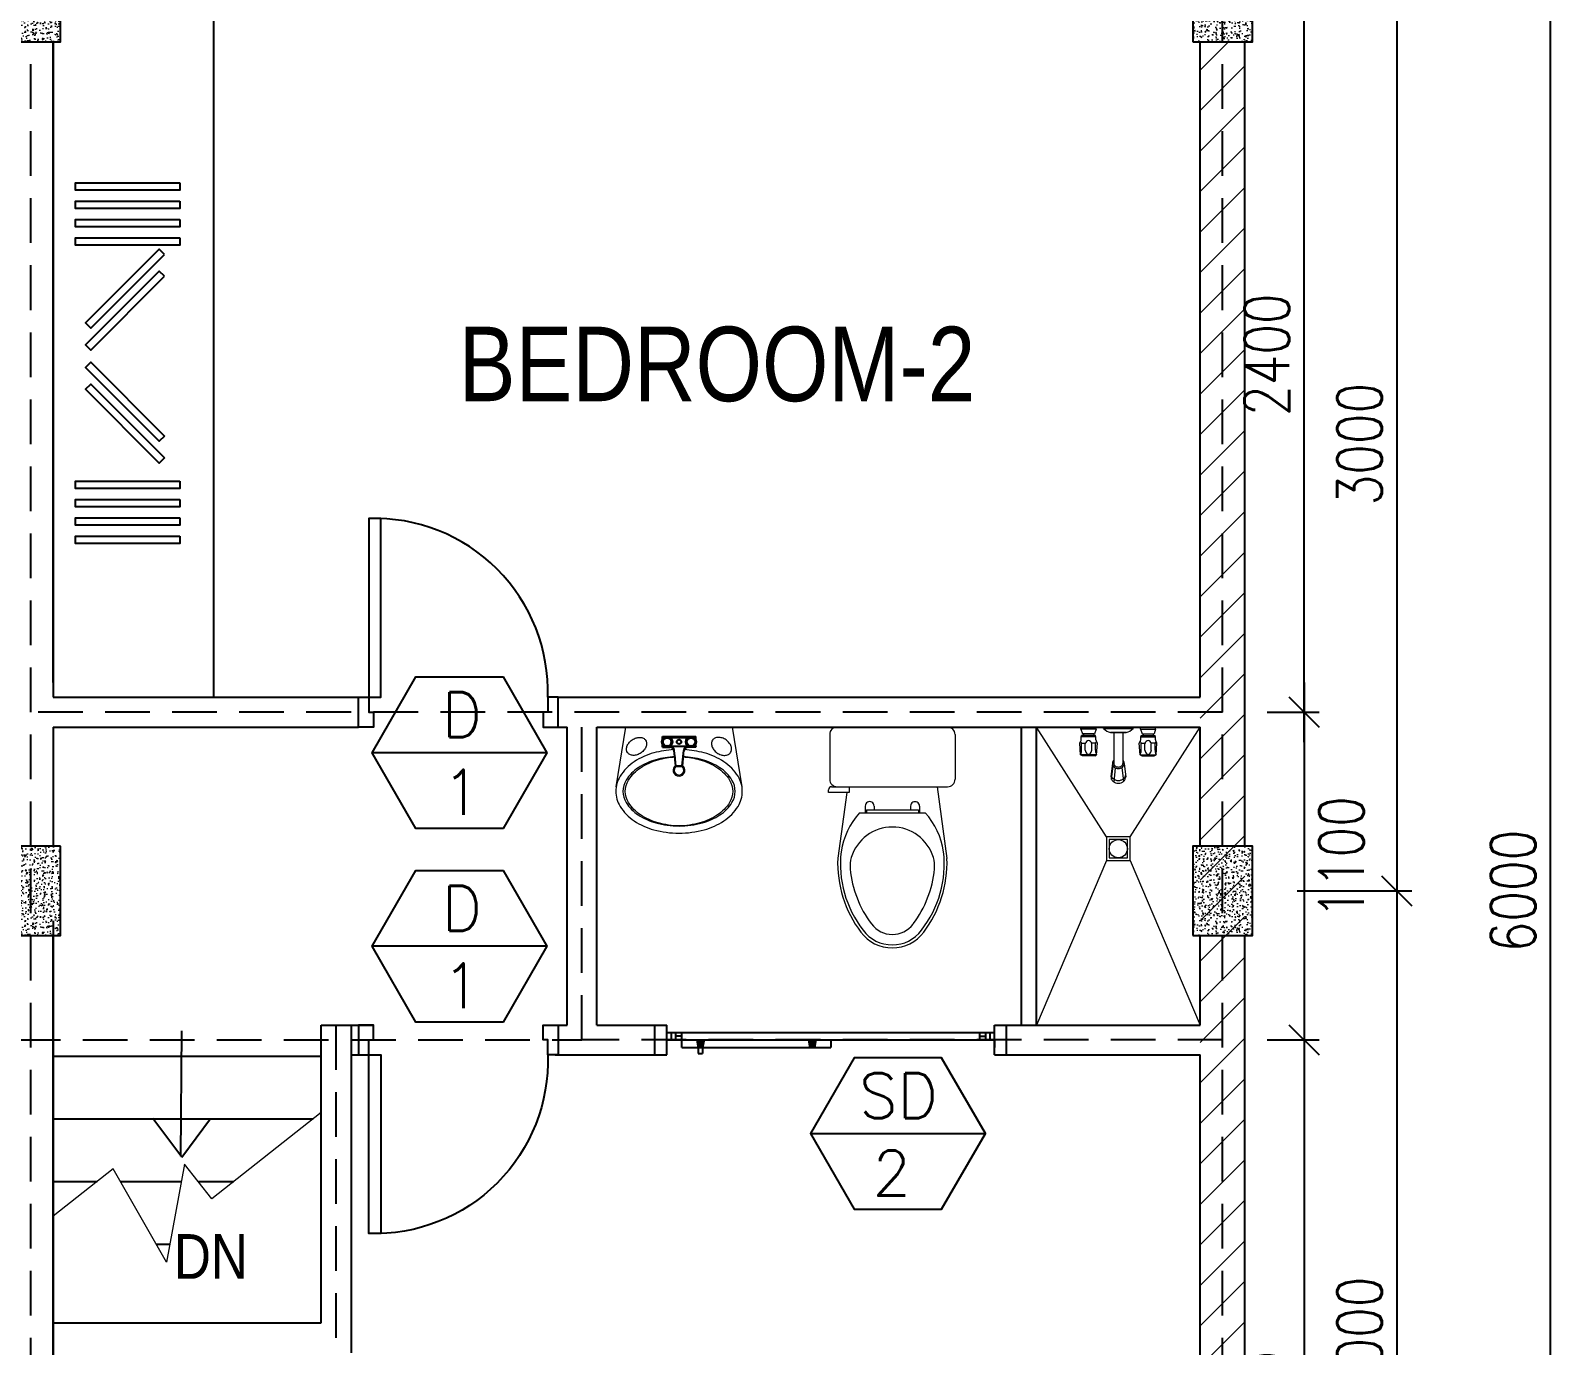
# Model space of a CAD drawing. Header units: millimetres. Extents: x 568137 to 731329, y -326076 to -191870.
# Drawn here: x 665570 to 670720, y -242270 to -237858 of the extents above; entities that cross this region are included whole.
import ezdxf
from ezdxf.enums import TextEntityAlignment as Align

# ---------------------------------------------------------------- set-up
doc = ezdxf.new("R2010")
doc.units = ezdxf.units.MM
doc.header["$LTSCALE"] = 300
doc.header["$MEASUREMENT"] = 0
doc.header["$PDMODE"] = 3
doc.header["$PDSIZE"] = 300
doc.linetypes.add('DASHED', pattern=[0.75, 0.5, -0.25])
doc.layers.get('0').update_dxf_attribs({"color": 9})
doc.layers.get('DEFPOINTS').update_dxf_attribs({"color": 8})
for name, color, linetype in [('COLUMN', 6, 'Continuous'), ('DOORS', 25, 'Continuous'), ('doorwin', 1, 'Continuous'), ('furn', 13, 'Continuous'), ('MOULD', 44, 'Continuous'), ('P-FIXT-MISC', 84, 'Continuous'), ('SCHED', 7, 'Continuous'), ('Stairs', 3, 'Continuous'), ('wall', 140, 'Continuous')]:
    doc.layers.add(name, color=color, linetype=linetype)
for name, color, linetype, lineweight in [('dimensions', 8, 'Continuous', 15), ('FLR. PLAN BLK', 8, 'Continuous', 9), ('text', 142, 'Continuous', 25)]:
    doc.layers.add(name, color=color, linetype=linetype, lineweight=lineweight)
doc.styles.add('DIM', font='romans.shx', dxfattribs={"width": 0.8})
doc.styles.add('JO4', font='ARIALN.TTF')
doc.styles.add('PSM', font='simplex')
doc.styles.add('ROM', font='ROMANS.shx', dxfattribs={"width": 0.8})
doc.dimstyles.new('DIM-100', dxfattribs={"dimscale": 100, "dimtxt": 2, "dimasz": 1, "dimexe": 0.5, "dimexo": 1.5, "dimgap": 1, "dimtad": 1, "dimdec": 0, "dimdsep": 46, "dimtxsty": 'PSM', "dimblk1": 'DIMCIR', "dimblk2": 'DIMCIR', "dimsah": 1, "dimcen": 0, "dimdle": 2, "dimclrd": 251, "dimclre": 251, "dimclrt": 2, "dimadec": 0, "dimazin": 0, "dimtfac": 1, "dimtdec": 0, "dimtix": 1, "dimtmove": 2, "dimatfit": 3, "dimldrblk": 'DIMCIR', "dimfxl": 0.5, "dimtvp": 1, "dimtolj": 1, "dimtzin": 0, "dimarcsym": 0})

# ---------------------------------------------------------------- blocks, each defined once
blk = doc.blocks.new('DOOR-T&B')
at = {"layer": 'doorwin'}
for points in [[(71.3, 312.4), (121.3, 312.4), (121.3, 297.4), (171.3, 297.4), (171.3, 347.4), (71.3, 347.4)], [(71.3, 312.4), (121.3, 312.4), (121.3, 297.4), (171.3, 297.4), (171.3, 347.4), (71.3, 347.4)], [(71.3, -287.6), (71.3, -247.6), (-528.7, -247.6), (-528.7, -287.6)], [(71.3, -287.6), (71.3, -247.6), (-528.7, -247.6), (-528.7, -287.6)], [(71.3, -287.6), (121.3, -287.6), (121.3, -272.6), (171.3, -272.6), (171.3, -322.6), (71.3, -322.6)], [(71.3, -287.6), (121.3, -287.6), (121.3, -272.6), (171.3, -272.6), (171.3, -322.6), (71.3, -322.6)]]:
    blk.add_lwpolyline(points, close=True, dxfattribs=at)
blk.add_arc((51.3, -267.6), 580.3, 88.0251, 181.9749, dxfattribs=at)
blk.add_arc((51.3, -267.6), 580.3, 88.0251, 181.9749, dxfattribs=at)
blk = doc.blocks.new('_Oblique')
at = {"color": 0, "linetype": 'ByBlock', "lineweight": -2}
blk.add_line((-0.5, -0.5), (0.5, 0.5), dxfattribs=at)
blk = doc.blocks.new('*D623')
at = {"layer": 'DEFPOINTS', "color": 0, "ltscale": 0.5, "transparency": 16777216}
for p in [(669570, -237745.3), (670670.1, -237745.3), (669570, -243745.3)]:
    blk.add_point(p, dxfattribs=at)
at = {"layer": 'FLR. PLAN BLK', "color": 8, "lineweight": -2, "ltscale": 0.5, "transparency": 16777216}
for p, q in [((670670.1, -243845.3), (670670.1, -237645.3)), ((669720, -237745.3), (670720.1, -237745.3)), ((669720, -243745.3), (670720.1, -243745.3))]:
    blk.add_line(p, q, dxfattribs=at)
at = {"layer": 'FLR. PLAN BLK', "color": 8, "lineweight": -2, "ltscale": 0.5, "transparency": 16777216, "xscale": 100, "yscale": 100, "zscale": 100}
for p, rotation in [((670670.1, -237745.3), 90), ((670670.1, -243745.3), 270)]:
    blk.add_blockref('_Oblique', p, dxfattribs=dict(at, rotation=rotation))
at = {"layer": 'FLR. PLAN BLK', "color": 8, "ltscale": 0.5, "transparency": 16777216, "insert": (670545.1, -240745.3), "char_height": 150, "attachment_point": 5, "rotation": 90, "style": 'DIM'}
blk.add_mtext('\\A1;6000', dxfattribs=at)
blk = doc.blocks.new('DIMCIR')
for p, q in [((0, 1.5), (0, -1.5)), ((-1.5, 0), (1.5, 0))]:
    blk.add_line(p, q)
at = {"color": 2}
blk.add_circle((0, 0), 0.75, dxfattribs=at)
blk = doc.blocks.new('*D624')
at = {"layer": 'DEFPOINTS', "color": 0, "ltscale": 0.5, "transparency": 16777216}
for p in [(669570, -237745.3), (669670, -240745.3), (670154.8, -240745.3)]:
    blk.add_point(p, dxfattribs=at)
at = {"layer": 'FLR. PLAN BLK', "color": 8, "lineweight": -2, "ltscale": 0.5, "transparency": 16777216}
for p, q in [((670154.8, -237645.3), (670154.8, -240845.3)), ((669720, -237745.3), (670204.8, -237745.3)), ((669820, -240745.3), (670204.8, -240745.3))]:
    blk.add_line(p, q, dxfattribs=at)
at = {"layer": 'FLR. PLAN BLK', "color": 8, "lineweight": -2, "ltscale": 0.5, "transparency": 16777216, "xscale": 100, "yscale": 100, "zscale": 100}
for p, rotation in [((670154.8, -237745.3), 90), ((670154.8, -240745.3), 270)]:
    blk.add_blockref('_Oblique', p, dxfattribs=dict(at, rotation=rotation))
at = {"layer": 'FLR. PLAN BLK', "color": 8, "ltscale": 0.5, "transparency": 16777216, "insert": (670029.8, -239245.3), "char_height": 150, "attachment_point": 5, "rotation": 90, "style": 'DIM'}
blk.add_mtext('\\A1;3000', dxfattribs=at)
blk = doc.blocks.new('*D625')
at = {"layer": 'DEFPOINTS', "color": 0, "ltscale": 0.5, "transparency": 16777216}
for p in [(669670, -240745.3), (669570, -243745.3), (670154.8, -243745.3)]:
    blk.add_point(p, dxfattribs=at)
at = {"layer": 'FLR. PLAN BLK', "color": 8, "lineweight": -2, "ltscale": 0.5, "transparency": 16777216}
for p, q in [((670154.8, -240645.3), (670154.8, -243845.3)), ((669820, -240745.3), (670204.8, -240745.3)), ((669720, -243745.3), (670204.8, -243745.3))]:
    blk.add_line(p, q, dxfattribs=at)
at = {"layer": 'FLR. PLAN BLK', "color": 8, "lineweight": -2, "ltscale": 0.5, "transparency": 16777216, "xscale": 100, "yscale": 100, "zscale": 100}
for p, rotation in [((670154.8, -240745.3), 90), ((670154.8, -243745.3), 270)]:
    blk.add_blockref('_Oblique', p, dxfattribs=dict(at, rotation=rotation))
at = {"layer": 'FLR. PLAN BLK', "color": 8, "ltscale": 0.5, "transparency": 16777216, "insert": (670029.8, -242245.3), "char_height": 150, "attachment_point": 5, "rotation": 90, "style": 'DIM'}
blk.add_mtext('\\A1;3000', dxfattribs=at)
blk = doc.blocks.new('*D627')
at = {"layer": 'DEFPOINTS', "color": 0, "ltscale": 0.5, "transparency": 16777216}
for p in [(669570, -237745.3), (669843.8, -237745.3), (669570, -240145.3)]:
    blk.add_point(p, dxfattribs=at)
at = {"layer": 'FLR. PLAN BLK', "color": 8, "lineweight": -2, "ltscale": 0.5, "transparency": 16777216}
for p, q in [((669843.8, -240245.3), (669843.8, -237645.3)), ((669720, -237745.3), (669893.8, -237745.3)), ((669720, -240145.3), (669893.8, -240145.3))]:
    blk.add_line(p, q, dxfattribs=at)
at = {"layer": 'FLR. PLAN BLK', "color": 8, "lineweight": -2, "ltscale": 0.5, "transparency": 16777216, "xscale": 100, "yscale": 100, "zscale": 100}
for p, rotation in [((669843.8, -237745.3), 90), ((669843.8, -240145.3), 270)]:
    blk.add_blockref('_Oblique', p, dxfattribs=dict(at, rotation=rotation))
at = {"layer": 'FLR. PLAN BLK', "color": 8, "ltscale": 0.5, "transparency": 16777216, "insert": (669718.8, -238945.3), "char_height": 150, "attachment_point": 5, "rotation": 90, "style": 'DIM'}
blk.add_mtext('\\A1;2400', dxfattribs=at)
blk = doc.blocks.new('*D626')
at = {"layer": 'DEFPOINTS', "color": 0, "ltscale": 0.5, "transparency": 16777216}
for p in [(669570, -240145.3), (669570, -241245.3), (669843.8, -241245.3)]:
    blk.add_point(p, dxfattribs=at)
at = {"layer": 'FLR. PLAN BLK', "color": 8, "lineweight": -2, "ltscale": 0.5, "transparency": 16777216}
for p, q in [((669843.8, -240045.3), (669843.8, -241345.3)), ((669720, -240145.3), (669893.8, -240145.3)), ((669720, -241245.3), (669893.8, -241245.3))]:
    blk.add_line(p, q, dxfattribs=at)
at = {"layer": 'FLR. PLAN BLK', "color": 8, "lineweight": -2, "ltscale": 0.5, "transparency": 16777216, "xscale": 100, "yscale": 100, "zscale": 100}
for p, rotation in [((669843.8, -240145.3), 90), ((669843.8, -241245.3), 270)]:
    blk.add_blockref('_Oblique', p, dxfattribs=dict(at, rotation=rotation))
at = {"layer": 'FLR. PLAN BLK', "color": 8, "ltscale": 0.5, "transparency": 16777216, "insert": (669968.8, -240633), "char_height": 150, "attachment_point": 5, "rotation": 90, "style": 'DIM'}
blk.add_mtext('\\A1;1100', dxfattribs=at)
blk = doc.blocks.new('*D628')
at = {"layer": 'DEFPOINTS', "color": 0, "ltscale": 0.5, "transparency": 16777216}
for p in [(669570, -241245.3), (669570, -243745.3), (669843.8, -243745.3)]:
    blk.add_point(p, dxfattribs=at)
at = {"layer": 'FLR. PLAN BLK', "color": 8, "lineweight": -2, "ltscale": 0.5, "transparency": 16777216}
for p, q in [((669843.8, -241145.3), (669843.8, -243845.3)), ((669720, -241245.3), (669893.8, -241245.3)), ((669720, -243745.3), (669893.8, -243745.3))]:
    blk.add_line(p, q, dxfattribs=at)
at = {"layer": 'FLR. PLAN BLK', "color": 8, "lineweight": -2, "ltscale": 0.5, "transparency": 16777216, "xscale": 100, "yscale": 100, "zscale": 100}
for p, rotation in [((669843.8, -241245.3), 90), ((669843.8, -243745.3), 270)]:
    blk.add_blockref('_Oblique', p, dxfattribs=dict(at, rotation=rotation))
at = {"layer": 'FLR. PLAN BLK', "color": 8, "ltscale": 0.5, "transparency": 16777216, "insert": (669718.8, -242495.3), "char_height": 150, "attachment_point": 5, "rotation": 90, "style": 'DIM'}
blk.add_mtext('\\A1;2500', dxfattribs=at)
blk = doc.blocks.new('AM-FC4PA')
at = {"layer": 'P-FIXT-MISC'}
for p, q in [((-22.5, -70), (-22.5, 70)), ((-9.2, 70), (-22.5, 70)), ((-18, 69), (-22.5, 70)), ((-11.1, 69), (-18, 69)), ((-18, 69), (-18, 62.6)), ((22.5, 70), (9.2, 70)), ((18, 69), (11.1, 69)), ((18, 69), (22.5, 70)), ((18, 69), (18, 62.6)), ((22.5, 70), (22.5, 39.1)), ((-18, -37.4), (-18, 37.4)), ((18, -37.4), (18, 37.4)), ((100.1, 13.2), (35.9, 20)), ((101.5, 14), (54, 18.1)), ((100.1, 13.2), (101.5, 14)), ((-18, -69), (-18, -62.6)), ((18, -69), (18, -62.6)), ((22.5, -70), (22.5, -39.1)), ((100.1, -13.2), (35.9, -20)), ((101.5, -14), (54, -18.1)), ((100.1, -13.2), (101.5, -14)), ((-18, -69), (-22.5, -70)), ((-9.2, -70), (-22.5, -70)), ((-11.1, -69), (-18, -69)), ((22.5, -70), (9.2, -70)), ((18, -69), (11.1, -69)), ((18, -69), (22.5, -70))]:
    blk.add_line(p, q, dxfattribs=at)
for centre, radius in [((0, 50), 22), ((0, 50), 17.3), ((0, 0), 9.5), ((0, -50), 22), ((0, -50), 17.3)]:
    blk.add_circle(centre, radius, dxfattribs=at)
for centre, radius, start, end in [((0, 78.7), 11.5, 225.8561, 314.1439), ((-28.7, 50), 11.5, 315.8561, 44.1439), ((0, 21.3), 11.5, 45.8561, 134.1439), ((28.7, 50), 11.5, 135.8561, 224.1439), ((38, 39.9), 20, 186.65267, 264.02226), ((42.5, 39.1), 20, 180, 254.93868), ((3.2, 0), 97.8, 352.2121, 7.7879), ((3.5, 0), 99, 351.872, 8.128), ((-28.7, -50), 11.5, 315.8561, 44.1439), ((0, -21.3), 11.5, 225.8561, 314.1439), ((28.7, -50), 11.5, 135.8561, 224.1439), ((38, -39.9), 20, 95.97774, 173.34733), ((42.5, -39.1), 20, 105.06132, 180), ((0, -78.7), 11.5, 45.8561, 134.1439)]:
    blk.add_arc(centre, radius, start, end, dxfattribs=at)

msp = doc.modelspace()

# ---------------------------------------------------------------- hatches: boundary and pattern name
at = {"layer": 'dimensions', "linetype": 'Continuous'}
h = msp.add_hatch(dxfattribs=at)
h.set_pattern_fill('AR-CONC', color=256, scale=5, angle=180, style=0)
h.set_pattern_definition([(230, (1237456.07, -433242.267), (-35.8630091, 3.1376067), [3.75, -41.25]), (175, (1237456.07, -433242.267), (6.9375667, -37.6096067), [3, -33]), (280.4514445, (1237453.08, -433242.006), (-28.9254423, -34.4719995), [3.1870096, -35.0571056]), (226.1842, (1237456.07, -433252.267), (-53.3620665, 8.275964), [5.625, -61.875]), (276.635635, (1237451.62, -433251.58), (-46.7330973, -48.70593), [4.780517, -52.585688]), (171.184164, (1237456.07, -433252.27), (-46.733097, -48.70593), [4.5, -49.5]), (201, (1237451.07, -433249.767), (-29.8453526, 20.1309445), [3.75, -41.25]), (146, (1237451.07, -433249.767), (-12.1657666, -36.2575023), [3, -33]), (251.451445, (1237448.582, -433248.09), (-42.0111188, -16.1265576), [3.1870095, -35.0571056]), (217.5, (1237456.069, -433242.267), (-0.60799277, -16.6446927), [0, -32.6, 0, -33.5, 0, -33.125]), (187.5, (1237456.069, -433242.267), (-13.15347687, -19.7205856), [0, -19.1, 0, -31.85, 0, -12.625]), (147.5, (1237467.219, -433242.267), (-26.6911218, 1.1277436), [0, -12.5, 0, -39, 0, -51.75]), (137.5, (1237472.22, -433242.267), (-29.1593085, -5.0052491), [0, -16.25, 0, -25.9, 0, -36.75])])
h.paths.add_polyline_path([(665470, -237595.3), (665670, -237595.3), (665670, -237895.3), (665470, -237895.3)])
h = msp.add_hatch(dxfattribs=at)
h.set_pattern_fill('AR-CONC', color=256, scale=5, style=0)
h.set_pattern_definition([(50, (93683.985, -42248.292), (35.8630091, -3.1376067), [3.75, -41.25]), (355, (93683.985, -42248.292), (-6.9375667, 37.6096067), [3, -33]), (100.4514445, (93686.974, -42248.554), (28.9254423, 34.4719995), [3.1870096, -35.0571056]), (46.1842, (93683.985, -42238.292), (53.3620665, -8.275964), [5.625, -61.875]), (96.635635, (93688.43, -42238.98), (46.7330973, 48.70593), [4.780517, -52.585688]), (351.184164, (93683.985, -42238.29), (46.7330973, 48.70593), [4.5, -49.5]), (21, (93688.985, -42240.792), (29.8453526, -20.1309445), [3.75, -41.25]), (326, (93688.985, -42240.792), (12.1657666, 36.2575023), [3, -33]), (71.451445, (93691.472, -42242.47), (42.0111188, 16.1265576), [3.1870095, -35.0571056]), (37.5, (93683.985, -42248.292), (0.60799277, 16.6446927), [0, -32.6, 0, -33.5, 0, -33.125]), (7.5, (93683.985, -42248.292), (13.15347687, 19.7205856), [0, -19.1, 0, -31.85, 0, -12.625]), (327.5, (93672.835, -42248.292), (26.6911218, -1.1277436), [0, -12.5, 0, -39, 0, -51.75]), (317.5, (93667.835, -42248.292), (29.1593085, 5.0052491), [0, -16.25, 0, -25.9, 0, -36.75])])
h.paths.add_polyline_path([(669670, -237895.3), (669470, -237895.3), (669470, -237595.3), (669670, -237595.3)])
at = {"layer": 'dimensions'}
h = msp.add_hatch(dxfattribs=at)
h.set_pattern_fill('ANSI31', color=256, scale=769.23, style=0)
h.set_pattern_definition([(45, (63683.73, -42187.54), (-67.990969, 67.990969), [])])
h.paths.add_polyline_path([(669645, -237895.3), (669495, -237895.3), (669495, -243595.3), (669645, -243595.3)])
at = {"layer": 'dimensions', "linetype": 'Continuous'}
h = msp.add_hatch(dxfattribs=at)
h.set_pattern_fill('AR-CONC', color=256, scale=5, angle=180, style=0)
h.set_pattern_definition([(230, (1237456.07, -436242.267), (-35.8630091, 3.1376067), [3.75, -41.25]), (175, (1237456.07, -436242.267), (6.9375667, -37.6096067), [3, -33]), (280.4514445, (1237453.08, -436242.006), (-28.9254423, -34.4719995), [3.1870096, -35.0571056]), (226.1842, (1237456.07, -436252.267), (-53.3620665, 8.275964), [5.625, -61.875]), (276.635635, (1237451.62, -436251.58), (-46.7330973, -48.70593), [4.780517, -52.585688]), (171.184164, (1237456.07, -436252.27), (-46.733097, -48.70593), [4.5, -49.5]), (201, (1237451.07, -436249.767), (-29.8453526, 20.1309445), [3.75, -41.25]), (146, (1237451.07, -436249.767), (-12.1657666, -36.2575023), [3, -33]), (251.451445, (1237448.582, -436248.09), (-42.0111188, -16.1265576), [3.1870095, -35.0571056]), (217.5, (1237456.069, -436242.267), (-0.60799277, -16.6446927), [0, -32.6, 0, -33.5, 0, -33.125]), (187.5, (1237456.069, -436242.267), (-13.15347687, -19.7205856), [0, -19.1, 0, -31.85, 0, -12.625]), (147.5, (1237467.219, -436242.267), (-26.6911218, 1.1277436), [0, -12.5, 0, -39, 0, -51.75]), (137.5, (1237472.22, -436242.267), (-29.1593085, -5.0052491), [0, -16.25, 0, -25.9, 0, -36.75])])
h.paths.add_polyline_path([(665470, -240595.3), (665670, -240595.3), (665670, -240895.3), (665470, -240895.3)])
h = msp.add_hatch(dxfattribs=at)
h.set_pattern_fill('AR-CONC', color=256, scale=5, style=0)
h.set_pattern_definition([(50, (93683.985, -45248.292), (35.8630091, -3.1376067), [3.75, -41.25]), (355, (93683.985, -45248.292), (-6.9375667, 37.6096067), [3, -33]), (100.4514445, (93686.974, -45248.554), (28.9254423, 34.4719995), [3.1870096, -35.0571056]), (46.1842, (93683.985, -45238.292), (53.3620665, -8.275964), [5.625, -61.875]), (96.635635, (93688.43, -45238.98), (46.7330973, 48.70593), [4.780517, -52.585688]), (351.184164, (93683.985, -45238.29), (46.7330973, 48.70593), [4.5, -49.5]), (21, (93688.985, -45240.792), (29.8453526, -20.1309445), [3.75, -41.25]), (326, (93688.985, -45240.792), (12.1657666, 36.2575023), [3, -33]), (71.451445, (93691.472, -45242.47), (42.0111188, 16.1265576), [3.1870095, -35.0571056]), (37.5, (93683.985, -45248.292), (0.60799277, 16.6446927), [0, -32.6, 0, -33.5, 0, -33.125]), (7.5, (93683.985, -45248.292), (13.15347687, 19.7205856), [0, -19.1, 0, -31.85, 0, -12.625]), (327.5, (93672.835, -45248.292), (26.6911218, -1.1277436), [0, -12.5, 0, -39, 0, -51.75]), (317.5, (93667.835, -45248.292), (29.1593085, 5.0052491), [0, -16.25, 0, -25.9, 0, -36.75])])
h.paths.add_polyline_path([(669670, -240895.3), (669470, -240895.3), (669470, -240595.3), (669670, -240595.3)])
at = {"layer": 'MOULD', "linetype": 'Continuous', "true_color": 0x8b8b8d}
h = msp.add_hatch(dxfattribs=at)
h.set_pattern_fill('ANSI38', color=252)
h.set_pattern_definition([(45, (300.22931, 2211.4595), (-0.088388347648, 0.088388347648), []), (135, (300.22931, 2211.4595), (-0.265165042945, 0.088388347648), [0.3125, -0.1875])])
h.paths.add_polyline_path([(667825, -241270.3), (667810, -241270.3), (667805, -241245.3), (667830, -241245.3)])
h = msp.add_hatch(dxfattribs=at)
h.set_pattern_fill('ANSI38', color=252)
h.set_pattern_definition([(45, (325.03732, 2211.4595), (-0.088388347648, 0.088388347648), []), (135, (325.03732, 2211.4595), (-0.265165042945, 0.088388347648), [0.3125, -0.1875])])
h.paths.add_polyline_path([(668185, -241270.3), (668200, -241270.3), (668205, -241245.3), (668180, -241245.3)])

# ---------------------------------------------------------------- linework, layer by layer
at = {"layer": 'COLUMN', "linetype": 'Continuous'}
for points in [[(665670, -237595.3), (665470, -237595.3), (665470, -237895.3), (665670, -237895.3)], [(669470, -237895.3), (669670, -237895.3), (669670, -237595.3), (669470, -237595.3)], [(665670, -240595.3), (665470, -240595.3), (665470, -240895.3), (665670, -240895.3)], [(669470, -240895.3), (669670, -240895.3), (669670, -240595.3), (669470, -240595.3)]]:
    msp.add_lwpolyline(points, close=True, dxfattribs=at)
at = {"layer": 'DEFPOINTS', "linetype": 'DASHED'}
for p, q in [((669570, -243745.3), (669570, -237745.3)), ((665570, -243745.3), (665570, -237895.3)), ((669570, -240145.3), (665570, -240145.3)), ((667420, -241245.3), (667420, -240145.3)), ((666595, -242245.3), (666595, -241195.3)), ((663720, -241245.3), (667420, -241245.3)), ((669570, -241245.3), (667420, -241245.3))]:
    msp.add_line(p, q, dxfattribs=at)
at = {"layer": 'dimensions', "color": 0}
for p, q in [((669180, -240563.4), (668945, -240195.3)), ((669094.7, -240201.9), (669094.7, -240195.3)), ((669145.3, -240195.3), (669094.7, -240195.3)), ((669145.3, -240201.9), (669145.3, -240195.3)), ((669170.4, -240200.3), (669170.4, -240195.3)), ((669170.4, -240195.3), (669269.6, -240195.3)), ((669260, -240563.4), (669495, -240195.3)), ((669269.6, -240195.3), (669269.6, -240200.3)), ((669294.7, -240201.9), (669294.7, -240195.3)), ((669294.7, -240195.3), (669345.3, -240195.3)), ((669345.3, -240201.9), (669345.3, -240195.3)), ((667689.8, -240226.9), (667801.8, -240226.9)), ((667689.8, -240237.5), (667689.8, -240226.9)), ((667690.6, -240230.5), (667689.8, -240226.9)), ((667689.8, -240237.5), (667689.8, -240226.9)), ((667690.6, -240230.5), (667689.8, -240226.9)), ((667690.6, -240236), (667690.6, -240230.5)), ((667690.6, -240230.5), (667695.7, -240230.5)), ((667690.6, -240236), (667690.6, -240230.5)), ((667690.6, -240230.5), (667695.7, -240230.5)), ((667716, -240230.5), (667775.7, -240230.5)), ((667716, -240230.5), (667775.7, -240230.5)), ((667801, -240230.5), (667796, -240230.5)), ((667801, -240230.5), (667801.8, -240226.9)), ((667801, -240236), (667801, -240230.5)), ((667801.8, -240237.5), (667801.8, -240226.9)), ((668251.5, -240220.1), (668251.5, -240370.2)), ((668672.1, -240220.3), (668672.1, -240370.4)), ((669090.3, -240248.9), (669094.2, -240241.7)), ((669093, -240288.1), (669090.3, -240248.9)), ((669094.7, -240201.9), (669099.8, -240217.8)), ((669145.3, -240201.9), (669094.7, -240201.9)), ((669095.1, -240228), (669096.4, -240224)), ((669095.1, -240238.5), (669095.1, -240228)), ((669145, -240228), (669095.1, -240228)), ((669143.7, -240224), (669096.4, -240224)), ((669096.5, -240248.9), (669109.5, -240248.9)), ((669140.3, -240217.8), (669099.8, -240217.8)), ((669102.6, -240217.8), (669103.2, -240224)), ((669143.6, -240248.9), (669130.5, -240248.9)), ((669137.5, -240217.8), (669136.9, -240224)), ((669145.3, -240201.9), (669140.3, -240217.8)), ((669145, -240228), (669143.7, -240224)), ((669145, -240238.5), (669145, -240228)), ((669149.7, -240248.9), (669145.8, -240241.7)), ((669147.1, -240288.1), (669149.7, -240248.9)), ((669170.4, -240200.3), (669269.6, -240200.3)), ((669246.4, -240213.4), (669193.7, -240213.4)), ((669195, -240213.4), (669245, -240213.4)), ((669205, -240213.4), (669205, -240317.3)), ((669235, -240213.4), (669235, -240317.3)), ((669290.3, -240248.9), (669294.2, -240241.7)), ((669293, -240288.1), (669290.3, -240248.9)), ((669294.7, -240201.9), (669299.8, -240217.8)), ((669294.7, -240201.9), (669345.3, -240201.9)), ((669295.1, -240228), (669296.4, -240224)), ((669295.1, -240238.5), (669295.1, -240228)), ((669295.1, -240228), (669345, -240228)), ((669296.4, -240224), (669343.7, -240224)), ((669296.5, -240248.9), (669309.5, -240248.9)), ((669299.8, -240217.8), (669340.3, -240217.8)), ((669302.6, -240217.8), (669303.2, -240224)), ((669343.6, -240248.9), (669330.5, -240248.9)), ((669337.5, -240217.8), (669336.9, -240224)), ((669345.3, -240201.9), (669340.3, -240217.8)), ((669345, -240228), (669343.7, -240224)), ((669345, -240238.5), (669345, -240228)), ((669349.7, -240248.9), (669345.8, -240241.7)), ((669347.1, -240288.1), (669349.7, -240248.9)), ((667689.8, -240262.9), (667689.8, -240252.2)), ((667689.8, -240262.9), (667689.8, -240252.2)), ((667690.6, -240259.3), (667689.8, -240262.9)), ((667690.6, -240259.3), (667689.8, -240262.9)), ((667689.8, -240262.9), (667714.5, -240262.9)), ((667689.8, -240262.9), (667714.5, -240262.9)), ((667690.6, -240259.3), (667690.6, -240253.8)), ((667690.6, -240259.3), (667690.6, -240253.8)), ((667690.6, -240259.3), (667695.7, -240259.3)), ((667690.6, -240259.3), (667695.7, -240259.3)), ((667716, -240259.3), (667775.7, -240259.3)), ((667716, -240259.3), (667775.7, -240259.3)), ((667735.2, -240325), (667729.9, -240273.6)), ((667735.2, -240325), (667729.9, -240273.6)), ((667734.6, -240326.1), (667731.4, -240288.1)), ((667734.6, -240326.1), (667731.4, -240288.1)), ((667756.4, -240325), (667761.8, -240273.6)), ((667756.4, -240325), (667761.8, -240273.6)), ((667757, -240326.1), (667760.3, -240288.1)), ((667757, -240326.1), (667760.3, -240288.1)), ((667801.8, -240262.9), (667777.2, -240262.9)), ((667801, -240259.3), (667796, -240259.3)), ((667801, -240259.3), (667801, -240253.8)), ((667801, -240259.3), (667801.8, -240262.9)), ((667801.8, -240262.9), (667801.8, -240252.2)), ((669099.4, -240291.5), (669093, -240288.1)), ((669147.1, -240288.1), (669093, -240288.1)), ((669096.7, -240272.4), (669096.7, -240250.7)), ((669140.7, -240291.5), (669099.4, -240291.5)), ((669109.2, -240272.6), (669109.2, -240250.9)), ((669130.8, -240272.6), (669130.8, -240250.9)), ((669140.7, -240291.5), (669147.1, -240288.1)), ((669143.3, -240272.4), (669143.3, -240250.7)), ((669299.4, -240291.5), (669293, -240288.1)), ((669293, -240288.1), (669347.1, -240288.1)), ((669296.7, -240272.4), (669296.7, -240250.7)), ((669299.4, -240291.5), (669340.7, -240291.5)), ((669309.2, -240272.6), (669309.2, -240250.9)), ((669330.8, -240272.6), (669330.8, -240250.9)), ((669340.7, -240291.5), (669347.1, -240288.1)), ((669343.3, -240272.4), (669343.3, -240250.7)), ((667735.2, -240325), (667734.6, -240326.1)), ((667735.2, -240325), (667734.6, -240326.1)), ((667756.4, -240325), (667757, -240326.1)), ((667756.4, -240325), (667757, -240326.1)), ((669200, -240317.3), (669195, -240361.6)), ((669197.2, -240370.7), (669202.5, -240325.5)), ((669206.3, -240380.1), (669210, -240332.1)), ((669238.2, -240376.8), (669232.8, -240330.5)), ((669240, -240317.3), (669245.1, -240363.7)), ((668257.6, -240395.3), (668317.2, -240395.3)), ((668276.6, -240395.3), (668647.1, -240395.3)), ((668317.2, -240395.3), (668317.2, -240415.3)), ((668611.9, -240395.3), (668644.9, -240635.9)), ((668247.6, -240415.3), (668247.6, -240405.3)), ((668317.2, -240415.3), (668247.6, -240415.3)), ((668308.8, -240415.3), (668278.4, -240635.7)), ((668351.5, -240482.6), (668571.9, -240482.7)), ((668370.6, -240460.5), (668370.6, -240482.6)), ((668374.5, -240472.6), (668374.5, -240482.6)), ((668374.5, -240472.6), (668549, -240472.6)), ((668400.6, -240460.6), (668400.6, -240472.6)), ((668522.8, -240460.6), (668522.8, -240472.6)), ((668549, -240472.6), (668549, -240482.6)), ((668552.8, -240460.6), (668552.8, -240482.6)), ((669180, -240563.4), (669180, -240643.4)), ((669260, -240563.4), (669180, -240563.4)), ((669189.6, -240573), (669189.6, -240633.8)), ((669250.4, -240573), (669189.6, -240573)), ((669250.4, -240633.8), (669250.4, -240573)), ((669260, -240643.4), (669260, -240563.4)), ((669180, -240643.4), (668945, -241195.3)), ((669180, -240643.4), (669260, -240643.4)), ((669189.6, -240633.8), (669250.4, -240633.8)), ((669260, -240643.4), (669495, -241195.3))]:
    msp.add_line(p, q, dxfattribs=at)
at = {"layer": 'dimensions', "linetype": 'Continuous'}
for p, q in [((666545, -241488.7), (666178.2, -241778.8)), ((665846.5, -241677.7), (665645, -241837)), ((666025.7, -241990.8), (665846.5, -241677.7)), ((666086.5, -241662.8), (666025.7, -241990.8)), ((666178.2, -241778.8), (666086.5, -241662.8))]:
    msp.add_line(p, q, dxfattribs=at)
at = {"layer": 'dimensions', "color": 0}
msp.add_lwpolyline([(667534.7, -240395.4), (667567.8, -240195.3), (667923.8, -240195.3), (667957, -240395.4)], dxfattribs=at)
for points in [[(667633.4, -240238.8, -0.127529), (667636.8, -240247.7, -0.106162), (667635.5, -240259.7, -0.085457), (667629.4, -240271.2, -0.074979), (667618.4, -240281.6, -0.074979), (667604.9, -240288.3, -0.085457), (667592.1, -240290.1, -0.106162), (667580.4, -240287.2, -0.127529), (667573.2, -240281, -0.127529), (667569.8, -240272.1, -0.106162), (667571.1, -240260.1, -0.085457), (667577.2, -240248.7, -0.074979), (667588.2, -240238.3, -0.074979), (667601.7, -240231.6, -0.085457), (667614.5, -240229.8, -0.106162), (667626.2, -240232.7, -0.127529)], [(667633.4, -240238.8, -0.127529), (667636.8, -240247.7, -0.106162), (667635.5, -240259.7, -0.085457), (667629.4, -240271.2, -0.074979), (667618.4, -240281.6, -0.074979), (667604.9, -240288.3, -0.085457), (667592.1, -240290.1, -0.106162), (667580.4, -240287.2, -0.127529), (667573.2, -240281, -0.127529), (667569.8, -240272.1, -0.106162), (667571.1, -240260.1, -0.085457), (667577.2, -240248.7, -0.074979), (667588.2, -240238.3, -0.074979), (667601.7, -240231.6, -0.085457), (667614.5, -240229.8, -0.106162), (667626.2, -240232.7, -0.127529)], [(667858.2, -240238.8, 0.127529), (667854.9, -240247.7, 0.106162), (667856.2, -240259.7, 0.085457), (667862.3, -240271.2, 0.074979), (667873.2, -240281.6, 0.074979), (667886.8, -240288.3, 0.085457), (667899.6, -240290.1, 0.106162), (667911.3, -240287.2, 0.127529), (667918.5, -240281, 0.127529), (667921.9, -240272.1, 0.106162), (667920.5, -240260.1, 0.085457), (667914.5, -240248.7, 0.074979), (667903.5, -240238.3, 0.074979), (667890, -240231.6, 0.085457), (667877.2, -240229.8, 0.106162), (667865.5, -240232.7, 0.127529)]]:
    msp.add_lwpolyline(points, format="xyb", close=True, dxfattribs=at)
for points in [[(667728.4, -240271, 0.053262), (667661.3, -240281.8, 0.079373), (667595.7, -240311.6, 0.107143), (667547.9, -240360.5, 0.140864), (667533.4, -240410.9, 0.140864), (667547.9, -240461.3, 0.107143), (667595.7, -240510.2, 0.079373), (667661.3, -240539.9, 0.066913), (667745.8, -240551.3, 0.066913), (667830.4, -240539.9, 0.079373), (667896, -240510.2, 0.107143), (667943.8, -240461.3, 0.140864), (667958.2, -240410.9, 0.140864), (667943.8, -240360.5, 0.107143), (667896, -240311.6, 0.079373), (667830.4, -240281.8, 0.053262), (667763.3, -240271, 0.066913)], [(667732, -240294.8, 0.055146), (667667.6, -240305, 0.079373), (667608.9, -240331.6, 0.107143), (667568.3, -240373.3, 0.140864), (667557.4, -240410.9, 0.140864), (667568.3, -240448.5, 0.107143), (667608.9, -240490.1, 0.079373), (667667.6, -240516.8, 0.066913), (667745.8, -240527.3, 0.066913), (667824.1, -240516.8, 0.079373), (667882.8, -240490.1, 0.107143), (667923.4, -240448.5, 0.140864), (667934.2, -240410.9, 0.140864), (667923.4, -240373.3, 0.107143), (667882.8, -240331.6, 0.079373), (667824.1, -240305, 0.055146), (667759.7, -240294.8, 0.066913)], [(667759.7, -240295.3, -0.048398), (667816.1, -240305, -0.079373), (667874.8, -240331.6, -0.107143), (667915.4, -240373.3, -0.140864), (667926.2, -240410.9, -0.140864), (667915.4, -240448.5, -0.107143), (667874.8, -240490.1, -0.079373), (667816.1, -240516.8, -0.060133), (667745.8, -240527.2, -0.060133), (667675.6, -240516.8, -0.079373), (667616.9, -240490.1, -0.107143), (667576.3, -240448.5, -0.140864), (667565.4, -240410.9, -0.140864), (667576.3, -240373.3, -0.107143), (667616.9, -240331.6, -0.079373), (667675.6, -240305, -0.048398), (667732, -240295.3, -0.060133)]]:
    msp.add_lwpolyline(points, format="xyb", dxfattribs=at)
for centre, radius in [((667705.8, -240244.9), 17.6), ((667705.8, -240244.9), 17.6), ((667705.8, -240244.9), 13.8), ((667705.8, -240244.9), 13.8), ((667745.8, -240244.9), 7.6), ((667745.8, -240244.9), 7.6), ((667785.8, -240244.9), 17.6), ((667785.8, -240244.9), 13.8), ((669220, -240603.4), 30.4)]:
    msp.add_circle(centre, radius, dxfattribs=at)
for centre, radius, start, end in [((668276.3, -240220), 24.8, 89.3496, 180.2344), ((668647.1, -240220.3), 25, 359.9753, 89.9753), ((667682.9, -240244.9), 9.19, 315.8561, 44.1439), ((667682.9, -240244.9), 9.19, 315.8561, 44.1439), ((667705.8, -240221.9), 9.19, 225.8561, 314.1439), ((667705.8, -240221.9), 9.19, 225.8561, 314.1439), ((667728.8, -240244.9), 9.19, 135.8561, 224.1439), ((667728.8, -240244.9), 9.19, 135.8561, 224.1439), ((667762.9, -240244.9), 9.19, 315.8561, 44.1439), ((667762.9, -240244.9), 9.19, 315.8561, 44.1439), ((667785.8, -240221.9), 9.19, 225.8561, 314.1439), ((667808.8, -240244.9), 9.19, 135.8561, 224.1439), ((669069.7, -240261.5), 29.7, 29.8363, 37.4123), ((669088.3, -240238.5), 6.75, 331.6992, 0), ((669090, -240250.7), 6.75, 0, 35.9611), ((669116, -240250.9), 6.75, 144.0389, 180), ((669128.6, -240260.1), 22.4, 123.3544, 144.0389), ((669120, -240247), 6.75, 56.6456, 123.3544), ((669111.4, -240260.1), 22.4, 35.9611, 56.6456), ((669124.1, -240250.9), 6.75, 0, 35.9611), ((669150.1, -240250.7), 6.75, 144.0389, 180), ((669170.4, -240261.5), 29.7, 142.5877, 150.1637), ((669151.8, -240238.5), 6.75, 180, 208.3008), ((669206.5, -240163.5), 51.5, 225.5631, 255.6007), ((669233.6, -240163.5), 51.5, 284.3993, 314.4369), ((669269.7, -240261.5), 29.7, 29.8363, 37.4123), ((669288.3, -240238.5), 6.75, 331.6992, 0), ((669290, -240250.7), 6.75, 0, 35.9611), ((669316, -240250.9), 6.75, 144.0389, 180), ((669328.6, -240260.1), 22.4, 123.3544, 144.0389), ((669320, -240247), 6.75, 56.6456, 123.3544), ((669311.4, -240260.1), 22.4, 35.9611, 56.6456), ((669324.1, -240250.9), 6.75, 0, 35.9611), ((669350.1, -240250.7), 6.75, 144.0389, 180), ((669370.4, -240261.5), 29.7, 142.5877, 150.1637), ((669351.8, -240238.5), 6.75, 180, 208.3008), ((667705.8, -240267.9), 9.19, 45.8561, 134.1439), ((667705.8, -240267.9), 9.19, 45.8561, 134.1439), ((667714.5, -240278.9), 16, 15.0613, 90), ((667714.5, -240278.9), 16, 15.0613, 90), ((667714, -240275.3), 16, 5.9777, 83.3473), ((667714, -240275.3), 16, 5.9777, 83.3473), ((667777.2, -240278.9), 16, 90, 164.9387), ((667777.2, -240278.9), 16, 90, 164.9387), ((667777.7, -240275.3), 16, 96.6527, 174.0223), ((667777.7, -240275.3), 16, 96.6527, 174.0223), ((667785.8, -240267.9), 9.19, 45.8561, 134.1439), ((669076.7, -240274.8), 20.2, 323.918, 7.0223), ((669127.8, -240271.2), 18.6, 184.2166, 229.1822), ((669120, -240280.2), 6.75, 229.1822, 310.8178), ((669112.3, -240271.2), 18.6, 310.8178, 355.7834), ((669163.4, -240274.8), 20.2, 172.9777, 216.082), ((669276.7, -240274.8), 20.2, 323.918, 7.0223), ((669327.8, -240271.2), 18.6, 184.2166, 229.1822), ((669320, -240280.2), 6.75, 229.1822, 310.8178), ((669312.3, -240271.2), 18.6, 310.8178, 355.7834), ((669363.4, -240274.8), 20.2, 172.9777, 216.082), ((667745.8, -240340.1), 20, 121.8827, 58.1173), ((667745.8, -240340.1), 20, 121.8827, 58.1173), ((667745.8, -240340.1), 16, 121.4993, 180), ((667745.8, -240340.1), 16, 121.4993, 180), ((667745.8, -240340.1), 16, 180, 0), ((667745.8, -240340.1), 16, 180, 0), ((667745.8, -240247.7), 79.2, 261.872, 278.128), ((667745.8, -240247.7), 79.2, 261.872, 278.128), ((667745.8, -240247.5), 78.2, 262.2121, 277.7879), ((667745.8, -240247.5), 78.2, 262.2121, 277.7879), ((667745.8, -240340.1), 16, 0, 58.5007), ((667745.8, -240340.1), 16, 0, 58.5007), ((669214.7, -240317.3), 14.7, 154.1705, 180), ((669214.7, -240317.3), 14.7, 180, 205.8295), ((669217.3, -240318.5), 17.6, 134.3495, 154.1705), ((669217.3, -240316), 17.6, 205.8295, 229.4458), ((669214.7, -240317.3), 9.72, 180, 205.8295), ((669219, -240314.1), 20.1, 229.4458, 250.4832), ((669217.3, -240316), 12.6, 205.8295, 229.4458), ((669219, -240314.1), 15.1, 229.4458, 250.4832), ((669220, -240311.1), 23.3, 250.4832, 270), ((669220, -240311.1), 18.3, 250.4832, 270), ((669220, -240311.1), 18.3, 270, 289.5168), ((669220, -240311.1), 23.3, 270, 289.5168), ((669221.1, -240314.1), 15.1, 289.5168, 310.5542), ((669221.1, -240314.1), 20.1, 289.5168, 310.5542), ((669222.8, -240316), 12.6, 310.5542, 334.1705), ((669225.3, -240317.3), 9.72, 334.1705, 0), ((669222.8, -240316), 17.6, 310.5542, 334.1705), ((669222.8, -240318.5), 17.6, 25.8295, 45.6505), ((669225.3, -240317.3), 14.7, 0, 25.8295), ((669225.3, -240317.3), 14.7, 334.1705, 0), ((668257.6, -240405.3), 10, 89.9753, 179.9753), ((668276.6, -240370.1), 25.2, 180.302, 269.84), ((668647.4, -240370.7), 24.6, 269.21, 0.5719), ((669214.7, -240361.6), 19.7, 180, 205.8295), ((669214.7, -240352.3), 19.7, 193.4158, 205.8295), ((669217.3, -240351), 22.6, 205.8295, 229.4458), ((669217.3, -240360.4), 22.6, 205.8295, 229.4458), ((669219, -240349.1), 25.1, 229.4458, 250.4832), ((669219, -240358.4), 25.1, 229.4458, 250.4832), ((669220, -240346.1), 28.3, 250.4832, 270), ((669220, -240355.4), 28.3, 250.4832, 270), ((669220, -240346.1), 28.3, 270, 289.5168), ((669220, -240355.4), 28.3, 270, 289.5168), ((669221.1, -240349.1), 25.1, 289.5168, 310.5542), ((669221.1, -240358.4), 25.1, 289.5168, 310.5542), ((669222.8, -240351), 22.6, 310.5542, 334.1705), ((669222.8, -240360.4), 22.6, 310.5542, 334.1705), ((669225.3, -240352.3), 19.7, 334.1705, 345.5626), ((669225.3, -240361.6), 19.7, 334.1705, 0), ((668385.6, -240460.5), 15, 359.9753, 179.9754), ((668537.8, -240460.6), 15, 359.9753, 179.9754), ((668539.6, -240651.2), 252.6, 138.1234, 171.4009), ((668383.6, -240651.1), 252.6, 8.5498, 41.8273), ((668461.6, -240674.5), 143.9, 16.7864, 163.1643), ((668666.8, -240650.1), 388.7, 177.88, 216.9612), ((668647.5, -240655.5), 360.1, 173.2916, 217.9699), ((668419.8, -240661.9), 100.1, 163.1643, 185.4448), ((668275.8, -240655.3), 360.1, 321.9808, 6.6591), ((668256.4, -240650), 388.7, 322.9894, 2.0707), ((668503.5, -240661.9), 100.1, 354.5059, 16.7864), ((668683.2, -240636.8), 364.8, 185.4448, 216.9317), ((668240.1, -240636.6), 364.8, 323.019, 354.5059), ((668461.6, -240804.2), 87, 216.6499, 323.3007), ((668461.6, -240804.2), 132.1, 216.6499, 323.3007), ((668461.6, -240804.2), 122.1, 216.6499, 323.3007)]:
    msp.add_arc(centre, radius, start, end, dxfattribs=at)
at = {"layer": 'furn', "linetype": 'Continuous'}
for points in [[(666070, -238368.6), (666070, -238393.6), (665720, -238393.6), (665720, -238368.6)], [(666070, -238430.1), (666070, -238455.1), (665720, -238455.1), (665720, -238430.1)], [(666070, -238491.6), (666070, -238516.6), (665720, -238516.6), (665720, -238491.6)], [(666070, -238553.1), (666070, -238578.1), (665720, -238578.1), (665720, -238553.1)], [(666018.8, -238609), (666001.1, -238591.4), (665753.6, -238838.9), (665771.3, -238856.5)], [(666018.8, -238682.1), (666001.1, -238664.4), (665753.6, -238911.9), (665771.3, -238929.6)], [(666018.8, -239218.2), (666001.1, -239235.9), (665753.6, -238988.4), (665771.3, -238970.7)], [(666018.8, -239291.2), (666001.1, -239308.9), (665753.6, -239061.4), (665771.3, -239043.7)], [(666070, -239369.9), (666070, -239394.9), (665720, -239394.9), (665720, -239369.9)], [(666070, -239431.4), (666070, -239456.4), (665720, -239456.4), (665720, -239431.4)], [(666070, -239492.8), (666070, -239517.8), (665720, -239517.8), (665720, -239492.8)], [(666070, -239554.3), (666070, -239579.3), (665720, -239579.3), (665720, -239554.3)]]:
    msp.add_lwpolyline(points, close=True, dxfattribs=at)
at = {"layer": 'SCHED', "color": 9}
for points in [[(667302.6, -240281.1), (667155.9, -240535.2), (666862.4, -240535.2), (666715.7, -240281.1), (666862.4, -240026.9), (667155.9, -240026.9), (667302.6, -240281.1), (666715.7, -240281.1)], [(667302.6, -240931.1), (667155.9, -241185.2), (666862.4, -241185.2), (666715.7, -240931.1), (666862.4, -240676.9), (667155.9, -240676.9), (667302.6, -240931.1), (666715.7, -240931.1)], [(668186.8, -241559.4), (668333.6, -241813.5), (668627, -241813.5), (668773.8, -241559.4), (668627, -241305.2), (668333.6, -241305.2), (668186.8, -241559.4), (668773.8, -241559.4)]]:
    msp.add_lwpolyline(points, dxfattribs=at)
at = {"layer": 'Stairs', "ltscale": 0.5}
for p, q in [((665645, -241300.3), (666545, -241300.3)), ((665645, -241510.3), (666517.7, -241510.3)), ((665645, -241720.3), (665792.7, -241720.3)), ((665870.9, -241720.3), (666075.8, -241720.3)), ((666131.9, -241720.3), (666252.2, -241720.3)), ((665991, -241930.3), (666036.9, -241930.3))]:
    msp.add_line(p, q, dxfattribs=at)
at = {"layer": 'wall', "color": 8}
for p, q in [((666185, -240095.3), (666185, -237820.3)), ((666073.6, -241634.9), (666076.7, -241214.3)), ((666076.7, -241639.1), (665979.4, -241508.8)), ((666076.7, -241639.1), (666174, -241508.8))]:
    msp.add_line(p, q, dxfattribs=at)
at = {"layer": 'wall', "linetype": 'Continuous'}
for p, q in [((665645, -240045.3), (665645, -237895.3)), ((669495, -240095.3), (669495, -237895.3)), ((669645, -240595.3), (669645, -237895.3)), ((665645, -240095.3), (666670, -240095.3)), ((667340, -240095.3), (669495, -240095.3)), ((665645, -240195.3), (666670, -240195.3)), ((667340, -240195.3), (667370, -240195.3)), ((667370, -241195.3), (667370, -240195.3)), ((667470, -240195.3), (669495, -240195.3)), ((667470, -241195.3), (667470, -240195.3)), ((668895, -241195.3), (668895, -240195.3)), ((668945, -241195.3), (668945, -240195.3)), ((669495, -240595.3), (669495, -240195.3)), ((665645, -240845.3), (665645, -242195.3)), ((665645, -243595.3), (665645, -240895.3)), ((669495, -241195.3), (669495, -240895.3)), ((669645, -243595.3), (669645, -240895.3)), ((666545, -242195.3), (666545, -241195.3)), ((666545, -241195.3), (666720, -241195.3)), ((666645, -241195.3), (666645, -242295.3)), ((667315, -241195.3), (667370, -241195.3)), ((667470, -241195.3), (667705, -241195.3)), ((667665, -241195.3), (667705, -241195.3)), ((667665, -241295.3), (667665, -241195.3)), ((667705, -241295.3), (667705, -241195.3)), ((667705, -241220.3), (668805, -241220.3)), ((667720, -241245.3), (667720, -241220.3)), ((667735, -241245.3), (667735, -241220.3)), ((667755, -241245.3), (667755, -241220.3)), ((668755, -241245.3), (668755, -241220.3)), ((668775, -241245.3), (668775, -241220.3)), ((668790, -241245.3), (668790, -241220.3)), ((668805, -241195.3), (669495, -241195.3)), ((668805, -241295.3), (668805, -241195.3)), ((668845, -241295.3), (668845, -241195.3)), ((667705, -241245.3), (668805, -241245.3)), ((667755, -241232.8), (667735, -241232.8)), ((667755, -241270.3), (667755, -241245.3)), ((667755, -241270.3), (668255, -241270.3)), ((667805, -241245.3), (667810, -241270.3)), ((667810, -241270.3), (667810, -241290.3)), ((667830, -241245.3), (667825, -241270.3)), ((667825, -241270.3), (667825, -241290.3)), ((668180, -241245.3), (668185, -241270.3)), ((668205, -241245.3), (668200, -241270.3)), ((668255, -241245.3), (668255, -241270.3)), ((668255, -241245.3), (668255, -241270.3)), ((668755, -241232.8), (668775, -241232.8)), ((668805, -241245.3), (668805, -241270.3)), ((666645, -241295.3), (666745, -241295.3)), ((667330, -241295.3), (667705, -241295.3)), ((667810, -241290.3), (667825, -241290.3)), ((668805, -241295.3), (669495, -241295.3)), ((669495, -243595.3), (669495, -241295.3)), ((665645, -242195.3), (666545, -242195.3))]:
    msp.add_line(p, q, dxfattribs=at)
for points in [[(665645, -237895.3), (665645, -240095.3)], [(665645, -237895.3), (665645, -240095.3)], [(665645, -240195.3), (665645, -240595.3)], [(665645, -240195.3), (665645, -240595.3)], [(665645, -240895.3), (665645, -243595.3)], [(665645, -240895.3), (665645, -243595.3)]]:
    msp.add_lwpolyline(points, dxfattribs=at)

# ---------------------------------------------------------------- block references
at = {"layer": 'dimensions', "color": 0, "extrusion": (0, 0, -1), "xscale": -0.8000000000038199, "yscale": 0.8000000000038199, "zscale": -0.8000000000038199, "rotation": 90}
msp.add_blockref('AM-FC4PA', (-667745.8, -240244.9), dxfattribs=at)
at = {"layer": 'DOORS', "linetype": 'Continuous', "rotation": 270}
msp.add_blockref('DOOR-T&B', (666992.6, -240023.9), dxfattribs=at)
at = {"layer": 'DOORS', "linetype": 'Continuous', "xscale": -1, "rotation": 270}
msp.add_blockref('DOOR-T&B', (666992.6, -241366.6), dxfattribs=at)

# ---------------------------------------------------------------- texts
at = {"layer": 'dimensions', "color": 251, "style": 'JO4'}
msp.add_text('DN', height=150, dxfattribs=at).set_placement((666174.8, -241972.1), align=Align.MIDDLE_CENTER)
at = {"layer": 'SCHED', "color": 70, "style": 'ROM'}
for s, height, p in [('D', 150.7, (666949.2, -240229.1)), ('1', 150.7, (666951, -240489.2)), ('D', 150.7, (666949.2, -240879.1)), ('1', 150.7, (666951, -241139.2)), ('SD', 150.74, (668349.6, -241507.4)), ('2', 150.7, (668394.8, -241767.5))]:
    msp.add_text(s, height=height, dxfattribs=at).set_placement(p)
at = {"layer": 'text', "style": 'JO4'}
msp.add_text('BEDROOM-2', height=250, dxfattribs=at).set_placement((667873.1, -238976.4), align=Align.MIDDLE_CENTER)

# ---------------------------------------------------------------- dimensions: what is measured, and where the dimension line sits
at = {"layer": 'FLR. PLAN BLK', "ltscale": 0.5}
for base, p1, p2, picture, middle in [((670670.1, -237745.3), (669570, -243745.3), (669570, -237745.3), '*D623', (670545.1, -240745.3)), ((670154.8, -240745.3), (669570, -237745.3), (669670, -240745.3), '*D624', (670029.8, -239245.3)), ((669843.8, -237745.3), (669570, -240145.3), (669570, -237745.3), '*D627', (669718.8, -238945.3)), ((670154.8, -243745.3), (669670, -240745.3), (669570, -243745.3), '*D625', (670029.8, -242245.3)), ((669843.8, -243745.3), (669570, -241245.3), (669570, -243745.3), '*D628', (669718.8, -242495.3))]:
    dim = msp.add_linear_dim(base=base, p1=p1, p2=p2, angle=90, dimstyle='DIM-100', override={"dimtxt": 1.5, "dimgap": 0.5, "dimtxsty": 'DIM', "dimblk1": 'Oblique', "dimblk2": 'Oblique', "dimdle": 1, "dimclrd": 8, "dimclre": 8, "dimclrt": 8}, dxfattribs=at)
    dim.commit()
    dim.dimension.update_dxf_attribs({"geometry": picture, "text_midpoint": middle})
dim = msp.add_linear_dim(base=(669843.8, -241245.3), p1=(669570, -240145.3), p2=(669570, -241245.3), angle=90, dimstyle='DIM-100', override={"dimtxt": 1.5, "dimgap": 0.5, "dimtxsty": 'DIM', "dimblk1": 'Oblique', "dimblk2": 'Oblique', "dimdle": 1, "dimclrd": 8, "dimclre": 8, "dimclrt": 8}, dxfattribs=at)
dim.commit()
dim.dimension.update_dxf_attribs({"geometry": '*D626', "text_midpoint": (669968.8, -240633), "dimtype": 160})

doc.saveas('drawing.dxf')
